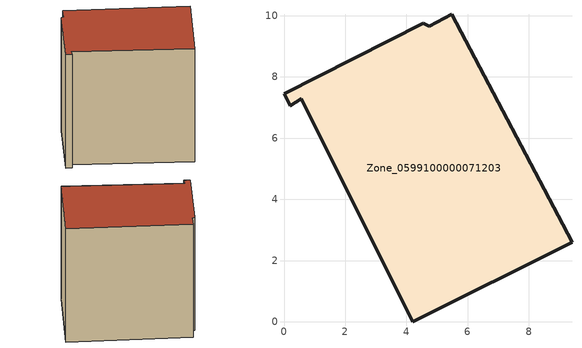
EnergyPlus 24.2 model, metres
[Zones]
Zone_0599100000071203
 floor ground (C_G): 9.41,2.6 4.2,0 0.57,7.29 0.2,7.06 0,7.45 4.56,9.76 4.74,9.66 5.47,10.05 z2.84
 wall outside (C_F): 4.2,0 9.41,2.6 5.47,10.05 4.74,9.66 4.56,9.76 0,7.45 0.2,7.06 0.57,7.29 4.2,0 z2.84:11.36
 roof outside (C_R): 5.47,10.05 4.74,9.66 4.56,9.76 0,7.45 0.2,7.06 0.57,7.29 4.2,0 9.41,2.6 z11.36
[BUILDING]
Pand.0599100000071203: North Axis=0; Terrain=City; Loads Convergence Tolerance Value=0.04; Temperature Convergence Tolerance Value=0.4; Solar Distribution=FullExterior; Maximum Number of Warmup Days=25; Minimum Number of Warmup Days=1
[Site:Location]
Rotterdam.The.Hague.AP_ZH_NLD Design_Conditions: Latitude=51.96; Longitude=4.45; Time Zone=1; Elevation=-4.5
[SITE:GROUNDTEMPERATURE:BUILDINGSURFACE]
18, 18, 18, 18, 18, 18, 18, 18, 18, 18, 18, 18
[MATERIAL] Thermal Absorptance=0.9; Solar Absorptance=0.7; Visible Absorptance=0.7
Name | Roughness | Thickness | Conductivity | Density | Specific Heat
G.TI.1946 | MediumSmooth | 0.15 | 1 | 540 | 1210
F.TI.1946 | Rough | 0.3 | 0.857143 | 1920 | 840
R.TI.1946 | MediumRough | 0.2 | 0.1 | 1500 | 1000
[CONSTRUCTION]
C_G: G.TI.1946
C_F: F.TI.1946
C_R: R.TI.1946
[ZONE]
Zone_0599100000071203: Type=1; Multiplier=1; Ceiling Height=Autocalculate; Volume=Autocalculate; Floor Area=autocalculate; Part of Total Floor Area=Yes
[ZONEINFILTRATION:DESIGNFLOWRATE]
Infil_Zone_0599100000071203: Zone or ZoneList or Space or SpaceList=Zone_0599100000071203; Schedule=AlwaysOn; Design Flow Rate Calculation Method=Flow/Area; Flow Rate per Floor Area=0.003; Constant Term Coefficient=1; Temperature Term Coefficient=0; Velocity Term Coefficient=0; Velocity Squared Term Coefficient=0
[HVACTEMPLATE:ZONE:IDEALLOADSAIRSYSTEM]
Zone_0599100000071203: Maximum Heating Supply Air Temperature=50; Minimum Cooling Supply Air Temperature=13; Maximum Heating Supply Air Humidity Ratio=0.0156; Minimum Cooling Supply Air Humidity Ratio=0.0077; Heating Limit=NoLimit; Cooling Limit=NoLimit; Dehumidification Control Type=ConstantSensibleHeatRatio; Cooling Sensible Heat Ratio=0.7; Dehumidification Setpoint=60; Humidification Control Type=None; Humidification Setpoint=30; Outdoor Air Method=None; Outdoor Air Flow Rate per Person=0.00944; Outdoor Air Flow Rate per Zone Floor Area=0; Outdoor Air Flow Rate per Zone=0; Demand Controlled Ventilation Type=None; Outdoor Air Economizer Type=NoEconomizer; Heat Recovery Type=None; Sensible Heat Recovery Effectiveness=0.7; Latent Heat Recovery Effectiveness=0.65
[ZONECONTROL:THERMOSTAT]
ThermostatControl_Zone_0599100000071203: Zone or ZoneList=Zone_0599100000071203; Control Type Schedule=DualSetpointControlType; Control 1=Thermostat_Zone_0599100000071203; Temperature Difference Between Cutout And Setpoint=0
[THERMOSTATSETPOINT:DUALSETPOINT]
Thermostat_Zone_0599100000071203: Heating Setpoint Temperature Schedule=HeatingSetpoint_Zone_0599100000071203; Cooling Setpoint Temperature Schedule=CoolingSetpoint_Zone_0599100000071203
[SCHEDULE:COMPACT]
HeatingSetpoint_Zone_0599100000071203: Through: 12/31, For: AllDays, Until: 24:00, 21
CoolingSetpoint_Zone_0599100000071203: Through: 12/31, For: AllDays, Until: 24:00, 24
DualSetpointControlType: Through: 12/31, For: AllDays, Until: 24:00, 4
AlwaysOn: Through: 12/31, For: AllDays, Until: 24:00, 1
